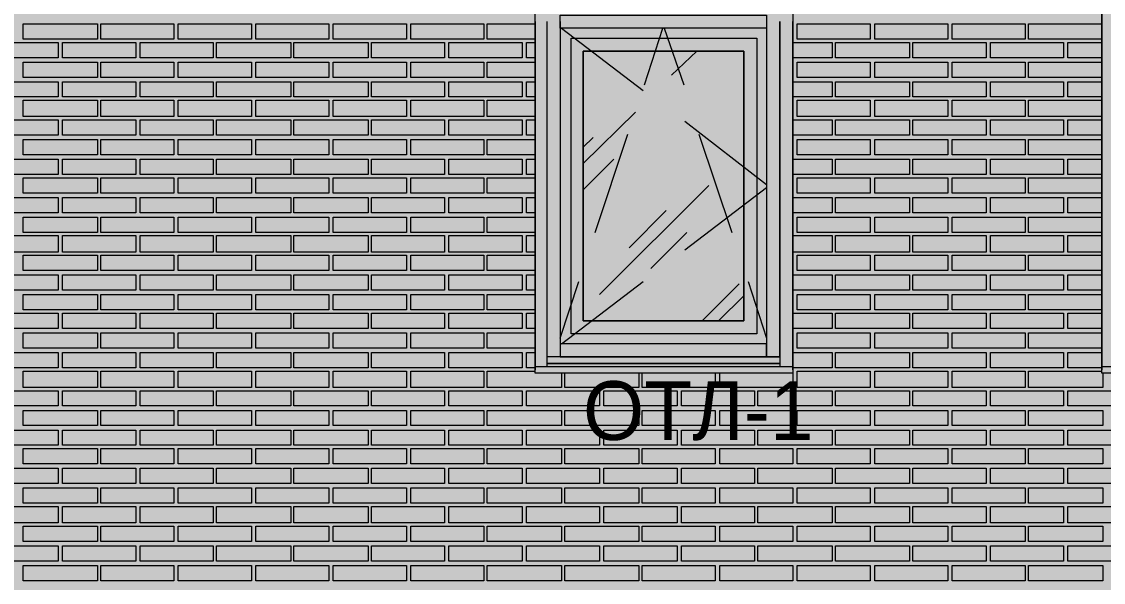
# Model space of a CAD drawing. Header units: millimetres. Extents: x -28928 to 100580, y -22867 to 36490.
# Drawn here: x -8373 to -4180, y 20267 to 22440 of the extents above; entities that cross this region are included whole.
import ezdxf

# ---------------------------------------------------------------- set-up
doc = ezdxf.new("R2010")
doc.units = ezdxf.units.MM
doc.layers.add('PDF _Геометрия', color=7, linetype='Continuous', true_color=0x8f8e8d)
doc.layers.add('PDF _Сплошная заливка', color=7, linetype='Continuous', true_color=0xffffff)
doc.layers.add('PDF _Текст', color=7, linetype='Continuous')

msp = doc.modelspace()

# ---------------------------------------------------------------- hatches: boundary and pattern name
at = {"layer": 'PDF _Сплошная заливка', "true_color": 0xdcd6cf, "transparency": 33554559}
msp.add_hatch(color=254, dxfattribs=at).paths.add_polyline_path([(-18676.6, 16343.4), (-18676.6, 19592.6), (-17276.3, 19592.6), (-17276.3, 16343.4), (19112.6, 16343.4), (19112.6, 30089.1), (-21853.9, 30089.1), (-21853.9, 16343.4), (-21375.9, 16343.4), (-21375.9, 19592.6), (-19277.4, 19592.6), (-19277.4, 16343.4)])

# ---------------------------------------------------------------- linework, layer by layer
at = {"layer": 'PDF _Геометрия', "color": 7, "lineweight": 9}
for points in [[(-6382, 22439.9), (-6382, 21166.4), (-6382, 21090.3), (-6382, 23789.5)], [(-5383.6, 23789.5), (-5383.6, 21090.3), (-5383.6, 21166.4), (-5383.6, 22439.9)], [(-4135.5, 21103), (-4135.5, 21166.4), (-4135.5, 23713.4), (-4135.5, 23789.5), (-4186.3, 23789.5), (-4186.3, 23713.4), (-4186.3, 21166.4), (-4186.3, 21090.3), (-4186.3, 23789.5), (-2388.2, 23789.5), (-2388.2, 21090.3), (-2388.2, 21166.4), (-2388.2, 23713.4), (-2388.2, 23789.5), (-2434.7, 23789.5), (-2434.7, 23713.4)], [(-6335.5, 21103), (-6335.5, 21166.4), (-6335.5, 22439.9)], [(-6284.7, 22439.9), (-6284.7, 21141), (-6335.5, 21141), (-6335.5, 22439.9)], [(-5485.1, 22439.9), (-5485.1, 21141), (-5485.1, 21191.8), (-6284.7, 21191.8), (-6284.7, 21141), (-5485.1, 21141), (-5434.3, 21141), (-5434.3, 22439.9), (-5434.3, 21166.4), (-5434.3, 21103)], [(-6280.5, 22414.5), (-5963.2, 22173.4)], [(-5958.9, 22194.5), (-5887, 22414.5)], [(-5882.8, 22414.5), (-5806.6, 22194.5)], [(-5853.2, 22232.6), (-5755.9, 22325.7)], [(-6195.9, 21889.9), (-5992.8, 22088.7)], [(-5802.4, 22054.9), (-5485.1, 21809.5)], [(-6195.9, 21953.4), (-6157.8, 21991.4)], [(-6149.3, 21623.4), (-6022.4, 22004.1)], [(-5747.4, 22004.1), (-5620.5, 21623.4)], [(-6195.9, 21788.4), (-6077.4, 21906.8)], [(-6132.4, 21382.2), (-5709.3, 21805.3)], [(-5802.4, 21555.7), (-5485.1, 21796.8)], [(-6018.2, 21564.1), (-5874.3, 21708)], [(-5933.6, 21483.7), (-5793.9, 21623.4)], [(-6284.7, 21213), (-6212.8, 21433)], [(-6280.5, 21191.8), (-5963.2, 21433)], [(-5557, 21433), (-5485.1, 21213)], [(-5734.7, 21280.7), (-5590.9, 21424.5)], [(-5671.3, 21280.7), (-5573.9, 21378)], [(-5434.3, 21141), (-6335.5, 21141)], [(-5383.6, 21107.2), (-5383.6, 21103), (-6382, 21103), (-6382, 21107.2)], [(-5383.6, 21103), (-5383.6, 21077.6), (-6382, 21077.6), (-6382, 21103)], [(-5434.3, 21115.7), (-6335.5, 21115.7), (-5434.3, 21115.7)], [(-5434.3, 21115.7), (-6335.5, 21115.7)], [(-2388.2, 21107.2), (-2388.2, 21103), (-4186.3, 21103), (-4186.3, 21107.2)], [(-2388.2, 21103), (-2388.2, 21077.6), (-4186.3, 21077.6), (-4186.3, 21103)], [(-6382, 21077.6), (-6382, 21086)], [(-5383.6, 21086), (-5383.6, 21077.6)], [(-4186.3, 21077.6), (-4186.3, 21086)]]:
    msp.add_lwpolyline(points, dxfattribs=at)
at = {"layer": 'PDF _Геометрия', "lineweight": 9}
for points in [[(-8078.6, 22431.4), (-8078.6, 22372.2), (-8366.3, 22372.2), (-8366.3, 22431.4)], [(-7782.4, 22431.4), (-7782.4, 22372.2), (-8065.9, 22372.2), (-8065.9, 22431.4)], [(-7482, 22431.4), (-7482, 22372.2), (-7765.5, 22372.2), (-7765.5, 22431.4)], [(-7181.6, 22431.4), (-7181.6, 22372.2), (-7465.1, 22372.2), (-7465.1, 22431.4)], [(-6881.3, 22431.4), (-6881.3, 22372.2), (-7164.7, 22372.2), (-7164.7, 22431.4)], [(-6580.9, 22431.4), (-6580.9, 22372.2), (-6864.3, 22372.2), (-6864.3, 22431.4)], [(-5083.2, 22431.4), (-5083.2, 22372.2), (-5366.6, 22372.2), (-5366.6, 22431.4)], [(-4782.8, 22431.4), (-4782.8, 22372.2), (-5066.3, 22372.2), (-5066.3, 22431.4)], [(-4482.4, 22431.4), (-4482.4, 22372.2), (-4765.9, 22372.2), (-4765.9, 22431.4)], [(-8230.9, 22300.3), (-8374.7, 22300.3), (-8514.3, 22300.3), (-8514.3, 22359.5), (-8374.7, 22359.5), (-8230.9, 22359.5)], [(-7930.5, 22300.3), (-8074.3, 22300.3), (-8213.9, 22300.3), (-8213.9, 22359.5), (-8074.3, 22359.5), (-7930.5, 22359.5)], [(-7630.1, 22300.3), (-7773.9, 22300.3), (-7913.6, 22300.3), (-7913.6, 22359.5), (-7773.9, 22359.5), (-7630.1, 22359.5)], [(-7329.7, 22300.3), (-7473.6, 22300.3), (-7617.4, 22300.3), (-7617.4, 22359.5), (-7473.6, 22359.5), (-7329.7, 22359.5)], [(-7029.3, 22300.3), (-7173.2, 22300.3), (-7317, 22300.3), (-7317, 22359.5), (-7173.2, 22359.5), (-7029.3, 22359.5)], [(-6733.2, 22300.3), (-6872.8, 22300.3), (-7016.6, 22300.3), (-7016.6, 22359.5), (-6872.8, 22359.5), (-6733.2, 22359.5)], [(-6432.8, 22300.3), (-6572.4, 22300.3), (-6716.3, 22300.3), (-6716.3, 22359.5), (-6572.4, 22359.5), (-6432.8, 22359.5)], [(-4930.9, 22300.3), (-5074.7, 22300.3), (-5218.6, 22300.3), (-5218.6, 22359.5), (-5074.7, 22359.5), (-4930.9, 22359.5)], [(-4634.7, 22300.3), (-4774.3, 22300.3), (-4918.2, 22300.3), (-4918.2, 22359.5), (-4774.3, 22359.5), (-4634.7, 22359.5)], [(-4334.3, 22300.3), (-4473.9, 22300.3), (-4617.8, 22300.3), (-4617.8, 22359.5), (-4473.9, 22359.5), (-4334.3, 22359.5)], [(-8078.6, 22283.4), (-8078.6, 22224.1), (-8366.3, 22224.1), (-8366.3, 22283.4)], [(-7782.4, 22283.4), (-7782.4, 22224.1), (-8065.9, 22224.1), (-8065.9, 22283.4)], [(-7482, 22283.4), (-7482, 22224.1), (-7765.5, 22224.1), (-7765.5, 22283.4)], [(-7181.6, 22283.4), (-7181.6, 22224.1), (-7465.1, 22224.1), (-7465.1, 22283.4)], [(-6881.3, 22283.4), (-6881.3, 22224.1), (-7164.7, 22224.1), (-7164.7, 22283.4)], [(-6580.9, 22283.4), (-6580.9, 22224.1), (-6864.3, 22224.1), (-6864.3, 22283.4)], [(-5083.2, 22283.4), (-5083.2, 22224.1), (-5366.6, 22224.1), (-5366.6, 22283.4)], [(-4782.8, 22283.4), (-4782.8, 22224.1), (-5066.3, 22224.1), (-5066.3, 22283.4)], [(-4482.4, 22283.4), (-4482.4, 22224.1), (-4765.9, 22224.1), (-4765.9, 22283.4)], [(-8230.9, 22148), (-8374.7, 22148), (-8514.3, 22148), (-8514.3, 22207.2), (-8374.7, 22207.2), (-8230.9, 22207.2)], [(-7930.5, 22148), (-8074.3, 22148), (-8213.9, 22148), (-8213.9, 22207.2), (-8074.3, 22207.2), (-7930.5, 22207.2)], [(-7630.1, 22148), (-7773.9, 22148), (-7913.6, 22148), (-7913.6, 22207.2), (-7773.9, 22207.2), (-7630.1, 22207.2)], [(-7329.7, 22148), (-7473.6, 22148), (-7617.4, 22148), (-7617.4, 22207.2), (-7473.6, 22207.2), (-7329.7, 22207.2)], [(-7029.3, 22148), (-7173.2, 22148), (-7317, 22148), (-7317, 22207.2), (-7173.2, 22207.2), (-7029.3, 22207.2)], [(-6733.2, 22148), (-6872.8, 22148), (-7016.6, 22148), (-7016.6, 22207.2), (-6872.8, 22207.2), (-6733.2, 22207.2)], [(-6432.8, 22148), (-6572.4, 22148), (-6716.3, 22148), (-6716.3, 22207.2), (-6572.4, 22207.2), (-6432.8, 22207.2)], [(-4930.9, 22148), (-5074.7, 22148), (-5218.6, 22148), (-5218.6, 22207.2), (-5074.7, 22207.2), (-4930.9, 22207.2)], [(-4634.7, 22148), (-4774.3, 22148), (-4918.2, 22148), (-4918.2, 22207.2), (-4774.3, 22207.2), (-4634.7, 22207.2)], [(-4334.3, 22148), (-4473.9, 22148), (-4617.8, 22148), (-4617.8, 22207.2), (-4473.9, 22207.2), (-4334.3, 22207.2)], [(-8078.6, 22135.3), (-8078.6, 22071.8), (-8366.3, 22071.8), (-8366.3, 22135.3)], [(-7782.4, 22135.3), (-7782.4, 22071.8), (-8065.9, 22071.8), (-8065.9, 22135.3)], [(-7482, 22135.3), (-7482, 22071.8), (-7765.5, 22071.8), (-7765.5, 22135.3)], [(-7181.6, 22135.3), (-7181.6, 22071.8), (-7465.1, 22071.8), (-7465.1, 22135.3)], [(-6881.3, 22135.3), (-6881.3, 22071.8), (-7164.7, 22071.8), (-7164.7, 22135.3)], [(-6580.9, 22135.3), (-6580.9, 22071.8), (-6864.3, 22071.8), (-6864.3, 22135.3)], [(-5083.2, 22135.3), (-5083.2, 22071.8), (-5366.6, 22071.8), (-5366.6, 22135.3)], [(-4782.8, 22135.3), (-4782.8, 22071.8), (-5066.3, 22071.8), (-5066.3, 22135.3)], [(-4482.4, 22135.3), (-4482.4, 22071.8), (-4765.9, 22071.8), (-4765.9, 22135.3)], [(-8230.9, 21999.9), (-8374.7, 21999.9), (-8514.3, 21999.9), (-8514.3, 22059.1), (-8374.7, 22059.1), (-8230.9, 22059.1)], [(-7930.5, 21999.9), (-8074.3, 21999.9), (-8213.9, 21999.9), (-8213.9, 22059.1), (-8074.3, 22059.1), (-7930.5, 22059.1)], [(-7630.1, 21999.9), (-7773.9, 21999.9), (-7913.6, 21999.9), (-7913.6, 22059.1), (-7773.9, 22059.1), (-7630.1, 22059.1)], [(-7329.7, 21999.9), (-7473.6, 21999.9), (-7617.4, 21999.9), (-7617.4, 22059.1), (-7473.6, 22059.1), (-7329.7, 22059.1)], [(-7029.3, 21999.9), (-7173.2, 21999.9), (-7317, 21999.9), (-7317, 22059.1), (-7173.2, 22059.1), (-7029.3, 22059.1)], [(-6733.2, 21999.9), (-6872.8, 21999.9), (-7016.6, 21999.9), (-7016.6, 22059.1), (-6872.8, 22059.1), (-6733.2, 22059.1)], [(-6432.8, 21999.9), (-6572.4, 21999.9), (-6716.3, 21999.9), (-6716.3, 22059.1), (-6572.4, 22059.1), (-6432.8, 22059.1)], [(-4930.9, 21999.9), (-5074.7, 21999.9), (-5218.6, 21999.9), (-5218.6, 22059.1), (-5074.7, 22059.1), (-4930.9, 22059.1)], [(-4634.7, 21999.9), (-4774.3, 21999.9), (-4918.2, 21999.9), (-4918.2, 22059.1), (-4774.3, 22059.1), (-4634.7, 22059.1)], [(-4334.3, 21999.9), (-4473.9, 21999.9), (-4617.8, 21999.9), (-4617.8, 22059.1), (-4473.9, 22059.1), (-4334.3, 22059.1)], [(-8078.6, 21983), (-8078.6, 21923.7), (-8366.3, 21923.7), (-8366.3, 21983)], [(-7782.4, 21983), (-7782.4, 21923.7), (-8065.9, 21923.7), (-8065.9, 21983)], [(-7482, 21983), (-7482, 21923.7), (-7765.5, 21923.7), (-7765.5, 21983)], [(-7181.6, 21983), (-7181.6, 21923.7), (-7465.1, 21923.7), (-7465.1, 21983)], [(-6881.3, 21983), (-6881.3, 21923.7), (-7164.7, 21923.7), (-7164.7, 21983)], [(-6580.9, 21983), (-6580.9, 21923.7), (-6864.3, 21923.7), (-6864.3, 21983)], [(-5083.2, 21983), (-5083.2, 21923.7), (-5366.6, 21923.7), (-5366.6, 21983)], [(-4782.8, 21983), (-4782.8, 21923.7), (-5066.3, 21923.7), (-5066.3, 21983)], [(-4482.4, 21983), (-4482.4, 21923.7), (-4765.9, 21923.7), (-4765.9, 21983)], [(-8230.9, 21847.6), (-8374.7, 21847.6), (-8514.3, 21847.6), (-8514.3, 21906.8), (-8374.7, 21906.8), (-8230.9, 21906.8)], [(-7930.5, 21847.6), (-8074.3, 21847.6), (-8213.9, 21847.6), (-8213.9, 21906.8), (-8074.3, 21906.8), (-7930.5, 21906.8)], [(-7630.1, 21847.6), (-7773.9, 21847.6), (-7913.6, 21847.6), (-7913.6, 21906.8), (-7773.9, 21906.8), (-7630.1, 21906.8)], [(-7329.7, 21847.6), (-7473.6, 21847.6), (-7617.4, 21847.6), (-7617.4, 21906.8), (-7473.6, 21906.8), (-7329.7, 21906.8)], [(-7029.3, 21847.6), (-7173.2, 21847.6), (-7317, 21847.6), (-7317, 21906.8), (-7173.2, 21906.8), (-7029.3, 21906.8)], [(-6733.2, 21847.6), (-6872.8, 21847.6), (-7016.6, 21847.6), (-7016.6, 21906.8), (-6872.8, 21906.8), (-6733.2, 21906.8)], [(-6432.8, 21847.6), (-6572.4, 21847.6), (-6716.3, 21847.6), (-6716.3, 21906.8), (-6572.4, 21906.8), (-6432.8, 21906.8)], [(-4930.9, 21847.6), (-5074.7, 21847.6), (-5218.6, 21847.6), (-5218.6, 21906.8), (-5074.7, 21906.8), (-4930.9, 21906.8)], [(-4634.7, 21847.6), (-4774.3, 21847.6), (-4918.2, 21847.6), (-4918.2, 21906.8), (-4774.3, 21906.8), (-4634.7, 21906.8)], [(-4334.3, 21847.6), (-4473.9, 21847.6), (-4617.8, 21847.6), (-4617.8, 21906.8), (-4473.9, 21906.8), (-4334.3, 21906.8)], [(-8078.6, 21834.9), (-8078.6, 21775.7), (-8366.3, 21775.7), (-8366.3, 21834.9)], [(-7782.4, 21834.9), (-7782.4, 21775.7), (-8065.9, 21775.7), (-8065.9, 21834.9)], [(-7482, 21834.9), (-7482, 21775.7), (-7765.5, 21775.7), (-7765.5, 21834.9)], [(-7181.6, 21834.9), (-7181.6, 21775.7), (-7465.1, 21775.7), (-7465.1, 21834.9)], [(-6881.3, 21834.9), (-6881.3, 21775.7), (-7164.7, 21775.7), (-7164.7, 21834.9)], [(-6580.9, 21834.9), (-6580.9, 21775.7), (-6864.3, 21775.7), (-6864.3, 21834.9)], [(-5083.2, 21834.9), (-5083.2, 21775.7), (-5366.6, 21775.7), (-5366.6, 21834.9)], [(-4782.8, 21834.9), (-4782.8, 21775.7), (-5066.3, 21775.7), (-5066.3, 21834.9)], [(-4482.4, 21834.9), (-4482.4, 21775.7), (-4765.9, 21775.7), (-4765.9, 21834.9)], [(-8230.9, 21699.5), (-8374.7, 21699.5), (-8514.3, 21699.5), (-8514.3, 21758.7), (-8374.7, 21758.7), (-8230.9, 21758.7)], [(-7930.5, 21699.5), (-8074.3, 21699.5), (-8213.9, 21699.5), (-8213.9, 21758.7), (-8074.3, 21758.7), (-7930.5, 21758.7)], [(-7630.1, 21699.5), (-7773.9, 21699.5), (-7913.6, 21699.5), (-7913.6, 21758.7), (-7773.9, 21758.7), (-7630.1, 21758.7)], [(-7329.7, 21699.5), (-7473.6, 21699.5), (-7617.4, 21699.5), (-7617.4, 21758.7), (-7473.6, 21758.7), (-7329.7, 21758.7)], [(-7029.3, 21699.5), (-7173.2, 21699.5), (-7317, 21699.5), (-7317, 21758.7), (-7173.2, 21758.7), (-7029.3, 21758.7)], [(-6733.2, 21699.5), (-6872.8, 21699.5), (-7016.6, 21699.5), (-7016.6, 21758.7), (-6872.8, 21758.7), (-6733.2, 21758.7)], [(-6432.8, 21699.5), (-6572.4, 21699.5), (-6716.3, 21699.5), (-6716.3, 21758.7), (-6572.4, 21758.7), (-6432.8, 21758.7)], [(-4930.9, 21699.5), (-5074.7, 21699.5), (-5218.6, 21699.5), (-5218.6, 21758.7), (-5074.7, 21758.7), (-4930.9, 21758.7)], [(-4634.7, 21699.5), (-4774.3, 21699.5), (-4918.2, 21699.5), (-4918.2, 21758.7), (-4774.3, 21758.7), (-4634.7, 21758.7)], [(-4334.3, 21699.5), (-4473.9, 21699.5), (-4617.8, 21699.5), (-4617.8, 21758.7), (-4473.9, 21758.7), (-4334.3, 21758.7)], [(-8078.6, 21682.6), (-8078.6, 21623.4), (-8366.3, 21623.4), (-8366.3, 21682.6)], [(-7782.4, 21682.6), (-7782.4, 21623.4), (-8065.9, 21623.4), (-8065.9, 21682.6)], [(-7482, 21682.6), (-7482, 21623.4), (-7765.5, 21623.4), (-7765.5, 21682.6)], [(-7181.6, 21682.6), (-7181.6, 21623.4), (-7465.1, 21623.4), (-7465.1, 21682.6)], [(-6881.3, 21682.6), (-6881.3, 21623.4), (-7164.7, 21623.4), (-7164.7, 21682.6)], [(-6580.9, 21682.6), (-6580.9, 21623.4), (-6864.3, 21623.4), (-6864.3, 21682.6)], [(-5083.2, 21682.6), (-5083.2, 21623.4), (-5366.6, 21623.4), (-5366.6, 21682.6)], [(-4782.8, 21682.6), (-4782.8, 21623.4), (-5066.3, 21623.4), (-5066.3, 21682.6)], [(-4482.4, 21682.6), (-4482.4, 21623.4), (-4765.9, 21623.4), (-4765.9, 21682.6)], [(-8230.9, 21547.2), (-8374.7, 21547.2), (-8514.3, 21547.2), (-8514.3, 21610.7), (-8374.7, 21610.7), (-8230.9, 21610.7)], [(-7930.5, 21547.2), (-8074.3, 21547.2), (-8213.9, 21547.2), (-8213.9, 21610.7), (-8074.3, 21610.7), (-7930.5, 21610.7)], [(-7630.1, 21547.2), (-7773.9, 21547.2), (-7913.6, 21547.2), (-7913.6, 21610.7), (-7773.9, 21610.7), (-7630.1, 21610.7)], [(-7329.7, 21547.2), (-7473.6, 21547.2), (-7617.4, 21547.2), (-7617.4, 21610.7), (-7473.6, 21610.7), (-7329.7, 21610.7)], [(-7029.3, 21547.2), (-7173.2, 21547.2), (-7317, 21547.2), (-7317, 21610.7), (-7173.2, 21610.7), (-7029.3, 21610.7)], [(-6733.2, 21547.2), (-6872.8, 21547.2), (-7016.6, 21547.2), (-7016.6, 21610.7), (-6872.8, 21610.7), (-6733.2, 21610.7)], [(-6432.8, 21547.2), (-6572.4, 21547.2), (-6716.3, 21547.2), (-6716.3, 21610.7), (-6572.4, 21610.7), (-6432.8, 21610.7)], [(-4930.9, 21547.2), (-5074.7, 21547.2), (-5218.6, 21547.2), (-5218.6, 21610.7), (-5074.7, 21610.7), (-4930.9, 21610.7)], [(-4634.7, 21547.2), (-4774.3, 21547.2), (-4918.2, 21547.2), (-4918.2, 21610.7), (-4774.3, 21610.7), (-4634.7, 21610.7)], [(-4334.3, 21547.2), (-4473.9, 21547.2), (-4617.8, 21547.2), (-4617.8, 21610.7), (-4473.9, 21610.7), (-4334.3, 21610.7)], [(-8078.6, 21534.5), (-8078.6, 21475.3), (-8366.3, 21475.3), (-8366.3, 21534.5)], [(-7782.4, 21534.5), (-7782.4, 21475.3), (-8065.9, 21475.3), (-8065.9, 21534.5)], [(-7482, 21534.5), (-7482, 21475.3), (-7765.5, 21475.3), (-7765.5, 21534.5)], [(-7181.6, 21534.5), (-7181.6, 21475.3), (-7465.1, 21475.3), (-7465.1, 21534.5)], [(-6881.3, 21534.5), (-6881.3, 21475.3), (-7164.7, 21475.3), (-7164.7, 21534.5)], [(-6580.9, 21534.5), (-6580.9, 21475.3), (-6864.3, 21475.3), (-6864.3, 21534.5)], [(-5083.2, 21534.5), (-5083.2, 21475.3), (-5366.6, 21475.3), (-5366.6, 21534.5)], [(-4782.8, 21534.5), (-4782.8, 21475.3), (-5066.3, 21475.3), (-5066.3, 21534.5)], [(-4482.4, 21534.5), (-4482.4, 21475.3), (-4765.9, 21475.3), (-4765.9, 21534.5)], [(-8230.9, 21399.1), (-8374.7, 21399.1), (-8514.3, 21399.1), (-8514.3, 21458.4), (-8374.7, 21458.4), (-8230.9, 21458.4)], [(-7930.5, 21399.1), (-8074.3, 21399.1), (-8213.9, 21399.1), (-8213.9, 21458.4), (-8074.3, 21458.4), (-7930.5, 21458.4)], [(-7630.1, 21399.1), (-7773.9, 21399.1), (-7913.6, 21399.1), (-7913.6, 21458.4), (-7773.9, 21458.4), (-7630.1, 21458.4)], [(-7329.7, 21399.1), (-7473.6, 21399.1), (-7617.4, 21399.1), (-7617.4, 21458.4), (-7473.6, 21458.4), (-7329.7, 21458.4)], [(-7029.3, 21399.1), (-7173.2, 21399.1), (-7317, 21399.1), (-7317, 21458.4), (-7173.2, 21458.4), (-7029.3, 21458.4)], [(-6733.2, 21399.1), (-6872.8, 21399.1), (-7016.6, 21399.1), (-7016.6, 21458.4), (-6872.8, 21458.4), (-6733.2, 21458.4)], [(-6432.8, 21399.1), (-6572.4, 21399.1), (-6716.3, 21399.1), (-6716.3, 21458.4), (-6572.4, 21458.4), (-6432.8, 21458.4)], [(-4930.9, 21399.1), (-5074.7, 21399.1), (-5218.6, 21399.1), (-5218.6, 21458.4), (-5074.7, 21458.4), (-4930.9, 21458.4)], [(-4634.7, 21399.1), (-4774.3, 21399.1), (-4918.2, 21399.1), (-4918.2, 21458.4), (-4774.3, 21458.4), (-4634.7, 21458.4)], [(-4334.3, 21399.1), (-4473.9, 21399.1), (-4617.8, 21399.1), (-4617.8, 21458.4), (-4473.9, 21458.4), (-4334.3, 21458.4)], [(-8078.6, 21382.2), (-8078.6, 21323), (-8366.3, 21323), (-8366.3, 21382.2)], [(-7782.4, 21382.2), (-7782.4, 21323), (-8065.9, 21323), (-8065.9, 21382.2)], [(-7482, 21382.2), (-7482, 21323), (-7765.5, 21323), (-7765.5, 21382.2)], [(-7181.6, 21382.2), (-7181.6, 21323), (-7465.1, 21323), (-7465.1, 21382.2)], [(-6881.3, 21382.2), (-6881.3, 21323), (-7164.7, 21323), (-7164.7, 21382.2)], [(-6580.9, 21382.2), (-6580.9, 21323), (-6864.3, 21323), (-6864.3, 21382.2)], [(-5083.2, 21382.2), (-5083.2, 21323), (-5366.6, 21323), (-5366.6, 21382.2)], [(-4782.8, 21382.2), (-4782.8, 21323), (-5066.3, 21323), (-5066.3, 21382.2)], [(-4482.4, 21382.2), (-4482.4, 21323), (-4765.9, 21323), (-4765.9, 21382.2)], [(-8230.9, 21251), (-8374.7, 21251), (-8514.3, 21251), (-8514.3, 21310.3), (-8374.7, 21310.3), (-8230.9, 21310.3)], [(-7930.5, 21251), (-8074.3, 21251), (-8213.9, 21251), (-8213.9, 21310.3), (-8074.3, 21310.3), (-7930.5, 21310.3)], [(-7630.1, 21251), (-7773.9, 21251), (-7913.6, 21251), (-7913.6, 21310.3), (-7773.9, 21310.3), (-7630.1, 21310.3)], [(-7329.7, 21251), (-7473.6, 21251), (-7617.4, 21251), (-7617.4, 21310.3), (-7473.6, 21310.3), (-7329.7, 21310.3)], [(-7029.3, 21251), (-7173.2, 21251), (-7317, 21251), (-7317, 21310.3), (-7173.2, 21310.3), (-7029.3, 21310.3)], [(-6733.2, 21251), (-6872.8, 21251), (-7016.6, 21251), (-7016.6, 21310.3), (-6872.8, 21310.3), (-6733.2, 21310.3)], [(-6432.8, 21251), (-6572.4, 21251), (-6716.3, 21251), (-6716.3, 21310.3), (-6572.4, 21310.3), (-6432.8, 21310.3)], [(-4930.9, 21251), (-5074.7, 21251), (-5218.6, 21251), (-5218.6, 21310.3), (-5074.7, 21310.3), (-4930.9, 21310.3)], [(-4634.7, 21251), (-4774.3, 21251), (-4918.2, 21251), (-4918.2, 21310.3), (-4774.3, 21310.3), (-4634.7, 21310.3)], [(-4334.3, 21251), (-4473.9, 21251), (-4617.8, 21251), (-4617.8, 21310.3), (-4473.9, 21310.3), (-4334.3, 21310.3)], [(-8078.6, 21234.1), (-8078.6, 21174.9), (-8366.3, 21174.9), (-8366.3, 21234.1)], [(-7782.4, 21234.1), (-7782.4, 21174.9), (-8065.9, 21174.9), (-8065.9, 21234.1)], [(-7482, 21234.1), (-7482, 21174.9), (-7765.5, 21174.9), (-7765.5, 21234.1)], [(-7181.6, 21234.1), (-7181.6, 21174.9), (-7465.1, 21174.9), (-7465.1, 21234.1)], [(-6881.3, 21234.1), (-6881.3, 21174.9), (-7164.7, 21174.9), (-7164.7, 21234.1)], [(-6580.9, 21234.1), (-6580.9, 21174.9), (-6864.3, 21174.9), (-6864.3, 21234.1)], [(-5083.2, 21234.1), (-5083.2, 21174.9), (-5366.6, 21174.9), (-5366.6, 21234.1)], [(-4782.8, 21234.1), (-4782.8, 21174.9), (-5066.3, 21174.9), (-5066.3, 21234.1)], [(-4482.4, 21234.1), (-4482.4, 21174.9), (-4765.9, 21174.9), (-4765.9, 21234.1)], [(-8230.9, 21098.7), (-8374.7, 21098.7), (-8514.3, 21098.7), (-8514.3, 21158), (-8374.7, 21158), (-8230.9, 21158)], [(-7930.5, 21098.7), (-8074.3, 21098.7), (-8213.9, 21098.7), (-8213.9, 21158), (-8074.3, 21158), (-7930.5, 21158)], [(-7630.1, 21098.7), (-7773.9, 21098.7), (-7913.6, 21098.7), (-7913.6, 21158), (-7773.9, 21158), (-7630.1, 21158)], [(-7329.7, 21098.7), (-7473.6, 21098.7), (-7617.4, 21098.7), (-7617.4, 21158), (-7473.6, 21158), (-7329.7, 21158)], [(-7029.3, 21098.7), (-7173.2, 21098.7), (-7317, 21098.7), (-7317, 21158), (-7173.2, 21158), (-7029.3, 21158)], [(-6733.2, 21098.7), (-6872.8, 21098.7), (-7016.6, 21098.7), (-7016.6, 21158), (-6872.8, 21158), (-6733.2, 21158)], [(-6432.8, 21098.7), (-6572.4, 21098.7), (-6716.3, 21098.7), (-6716.3, 21158), (-6572.4, 21158), (-6432.8, 21158)], [(-4930.9, 21098.7), (-5074.7, 21098.7), (-5218.6, 21098.7), (-5218.6, 21158), (-5074.7, 21158), (-4930.9, 21158)], [(-4634.7, 21098.7), (-4774.3, 21098.7), (-4918.2, 21098.7), (-4918.2, 21158), (-4774.3, 21158), (-4634.7, 21158)], [(-4334.3, 21098.7), (-4473.9, 21098.7), (-4617.8, 21098.7), (-4617.8, 21158), (-4473.9, 21158), (-4334.3, 21158)], [(-8078.6, 21086), (-8078.6, 21022.6), (-8366.3, 21022.6), (-8366.3, 21086)], [(-7782.4, 21086), (-7782.4, 21022.6), (-8065.9, 21022.6), (-8065.9, 21086)], [(-7482, 21086), (-7482, 21022.6), (-7765.5, 21022.6), (-7765.5, 21086)], [(-7181.6, 21086), (-7181.6, 21022.6), (-7465.1, 21022.6), (-7465.1, 21086)], [(-6881.3, 21086), (-6881.3, 21022.6), (-7164.7, 21022.6), (-7164.7, 21086)], [(-6580.9, 21086), (-6580.9, 21022.6), (-6864.3, 21022.6), (-6864.3, 21086)], [(-5083.2, 21086), (-5083.2, 21022.6), (-5366.6, 21022.6), (-5366.6, 21086)], [(-4782.8, 21086), (-4782.8, 21022.6), (-5066.3, 21022.6), (-5066.3, 21086)], [(-4482.4, 21086), (-4482.4, 21022.6), (-4765.9, 21022.6), (-4765.9, 21086)], [(-8230.9, 20950.7), (-8374.7, 20950.7), (-8514.3, 20950.7), (-8514.3, 21009.9), (-8374.7, 21009.9), (-8230.9, 21009.9)], [(-7930.5, 20950.7), (-8074.3, 20950.7), (-8213.9, 20950.7), (-8213.9, 21009.9), (-8074.3, 21009.9), (-7930.5, 21009.9)], [(-7630.1, 20950.7), (-7773.9, 20950.7), (-7913.6, 20950.7), (-7913.6, 21009.9), (-7773.9, 21009.9), (-7630.1, 21009.9)], [(-7329.7, 20950.7), (-7473.6, 20950.7), (-7617.4, 20950.7), (-7617.4, 21009.9), (-7473.6, 21009.9), (-7329.7, 21009.9)], [(-7029.3, 20950.7), (-7173.2, 20950.7), (-7317, 20950.7), (-7317, 21009.9), (-7173.2, 21009.9), (-7029.3, 21009.9)], [(-6733.2, 20950.7), (-6872.8, 20950.7), (-7016.6, 20950.7), (-7016.6, 21009.9), (-6872.8, 21009.9), (-6733.2, 21009.9)], [(-6432.8, 20950.7), (-6572.4, 20950.7), (-6716.3, 20950.7), (-6716.3, 21009.9), (-6572.4, 21009.9), (-6432.8, 21009.9)], [(-6132.4, 20950.7), (-6272, 20950.7), (-6415.9, 20950.7), (-6415.9, 21009.9), (-6272, 21009.9), (-6132.4, 21009.9)], [(-5832, 20950.7), (-5975.9, 20950.7), (-6115.5, 20950.7), (-6115.5, 21009.9), (-5975.9, 21009.9), (-5832, 21009.9)], [(-5531.6, 20950.7), (-5675.5, 20950.7), (-5815.1, 20950.7), (-5815.1, 21009.9), (-5675.5, 21009.9), (-5531.6, 21009.9)], [(-5231.3, 20950.7), (-5375.1, 20950.7), (-5518.9, 20950.7), (-5518.9, 21009.9), (-5375.1, 21009.9), (-5231.3, 21009.9)], [(-4930.9, 20950.7), (-5074.7, 20950.7), (-5218.6, 20950.7), (-5218.6, 21009.9), (-5074.7, 21009.9), (-4930.9, 21009.9)], [(-4634.7, 20950.7), (-4774.3, 20950.7), (-4918.2, 20950.7), (-4918.2, 21009.9), (-4774.3, 21009.9), (-4634.7, 21009.9)], [(-4334.3, 20950.7), (-4473.9, 20950.7), (-4617.8, 20950.7), (-4617.8, 21009.9), (-4473.9, 21009.9), (-4334.3, 21009.9)], [(-4033.9, 20950.7), (-4173.6, 20950.7), (-4317.4, 20950.7), (-4317.4, 21009.9), (-4173.6, 21009.9), (-4033.9, 21009.9)], [(-8078.6, 20933.7), (-8078.6, 20874.5), (-8366.3, 20874.5), (-8366.3, 20933.7)], [(-7782.4, 20933.7), (-7782.4, 20874.5), (-8065.9, 20874.5), (-8065.9, 20933.7)], [(-7482, 20933.7), (-7482, 20874.5), (-7765.5, 20874.5), (-7765.5, 20933.7)], [(-7181.6, 20933.7), (-7181.6, 20874.5), (-7465.1, 20874.5), (-7465.1, 20933.7)], [(-6881.3, 20933.7), (-6881.3, 20874.5), (-7164.7, 20874.5), (-7164.7, 20933.7)], [(-6580.9, 20933.7), (-6580.9, 20874.5), (-6864.3, 20874.5), (-6864.3, 20933.7)], [(-6280.5, 20933.7), (-6280.5, 20874.5), (-6568.2, 20874.5), (-6568.2, 20933.7)], [(-5980.1, 20933.7), (-5980.1, 20874.5), (-6267.8, 20874.5), (-6267.8, 20933.7)], [(-5683.9, 20933.7), (-5683.9, 20874.5), (-5967.4, 20874.5), (-5967.4, 20933.7)], [(-5383.6, 20933.7), (-5383.6, 20874.5), (-5667, 20874.5), (-5667, 20933.7)], [(-5083.2, 20933.7), (-5083.2, 20874.5), (-5366.6, 20874.5), (-5366.6, 20933.7)], [(-4782.8, 20933.7), (-4782.8, 20874.5), (-5066.3, 20874.5), (-5066.3, 20933.7)], [(-4482.4, 20933.7), (-4482.4, 20874.5), (-4765.9, 20874.5), (-4765.9, 20933.7)], [(-4182, 20933.7), (-4182, 20874.5), (-4469.7, 20874.5), (-4469.7, 20933.7)], [(-8230.9, 20798.4), (-8374.7, 20798.4), (-8514.3, 20798.4), (-8514.3, 20857.6), (-8374.7, 20857.6), (-8230.9, 20857.6)], [(-7930.5, 20798.4), (-8074.3, 20798.4), (-8213.9, 20798.4), (-8213.9, 20857.6), (-8074.3, 20857.6), (-7930.5, 20857.6)], [(-7630.1, 20798.4), (-7773.9, 20798.4), (-7913.6, 20798.4), (-7913.6, 20857.6), (-7773.9, 20857.6), (-7630.1, 20857.6)], [(-7329.7, 20798.4), (-7473.6, 20798.4), (-7617.4, 20798.4), (-7617.4, 20857.6), (-7473.6, 20857.6), (-7329.7, 20857.6)], [(-7029.3, 20798.4), (-7173.2, 20798.4), (-7317, 20798.4), (-7317, 20857.6), (-7173.2, 20857.6), (-7029.3, 20857.6)], [(-6733.2, 20798.4), (-6872.8, 20798.4), (-7016.6, 20798.4), (-7016.6, 20857.6), (-6872.8, 20857.6), (-6733.2, 20857.6)], [(-6432.8, 20798.4), (-6572.4, 20798.4), (-6716.3, 20798.4), (-6716.3, 20857.6), (-6572.4, 20857.6), (-6432.8, 20857.6)], [(-6132.4, 20798.4), (-6272, 20798.4), (-6415.9, 20798.4), (-6415.9, 20857.6), (-6272, 20857.6), (-6132.4, 20857.6)], [(-5832, 20798.4), (-5975.9, 20798.4), (-6115.5, 20798.4), (-6115.5, 20857.6), (-5975.9, 20857.6), (-5832, 20857.6)], [(-5531.6, 20798.4), (-5675.5, 20798.4), (-5815.1, 20798.4), (-5815.1, 20857.6), (-5675.5, 20857.6), (-5531.6, 20857.6)], [(-5231.3, 20798.4), (-5375.1, 20798.4), (-5518.9, 20798.4), (-5518.9, 20857.6), (-5375.1, 20857.6), (-5231.3, 20857.6)], [(-4930.9, 20798.4), (-5074.7, 20798.4), (-5218.6, 20798.4), (-5218.6, 20857.6), (-5074.7, 20857.6), (-4930.9, 20857.6)], [(-4634.7, 20798.4), (-4774.3, 20798.4), (-4918.2, 20798.4), (-4918.2, 20857.6), (-4774.3, 20857.6), (-4634.7, 20857.6)], [(-4334.3, 20798.4), (-4473.9, 20798.4), (-4617.8, 20798.4), (-4617.8, 20857.6), (-4473.9, 20857.6), (-4334.3, 20857.6)], [(-4033.9, 20798.4), (-4173.6, 20798.4), (-4317.4, 20798.4), (-4317.4, 20857.6), (-4173.6, 20857.6), (-4033.9, 20857.6)], [(-8078.6, 20785.7), (-8078.6, 20726.4), (-8366.3, 20726.4), (-8366.3, 20785.7)], [(-7782.4, 20785.7), (-7782.4, 20726.4), (-8065.9, 20726.4), (-8065.9, 20785.7)], [(-7482, 20785.7), (-7482, 20726.4), (-7765.5, 20726.4), (-7765.5, 20785.7)], [(-7181.6, 20785.7), (-7181.6, 20726.4), (-7465.1, 20726.4), (-7465.1, 20785.7)], [(-6881.3, 20785.7), (-6881.3, 20726.4), (-7164.7, 20726.4), (-7164.7, 20785.7)], [(-6580.9, 20785.7), (-6580.9, 20726.4), (-6864.3, 20726.4), (-6864.3, 20785.7)], [(-6280.5, 20785.7), (-6280.5, 20726.4), (-6568.2, 20726.4), (-6568.2, 20785.7)], [(-5980.1, 20785.7), (-5980.1, 20726.4), (-6267.8, 20726.4), (-6267.8, 20785.7)], [(-5683.9, 20785.7), (-5683.9, 20726.4), (-5967.4, 20726.4), (-5967.4, 20785.7)], [(-5383.6, 20785.7), (-5383.6, 20726.4), (-5667, 20726.4), (-5667, 20785.7)], [(-5083.2, 20785.7), (-5083.2, 20726.4), (-5366.6, 20726.4), (-5366.6, 20785.7)], [(-4782.8, 20785.7), (-4782.8, 20726.4), (-5066.3, 20726.4), (-5066.3, 20785.7)], [(-4482.4, 20785.7), (-4482.4, 20726.4), (-4765.9, 20726.4), (-4765.9, 20785.7)], [(-4182, 20785.7), (-4182, 20726.4), (-4469.7, 20726.4), (-4469.7, 20785.7)], [(-8230.9, 20650.3), (-8374.7, 20650.3), (-8514.3, 20650.3), (-8514.3, 20709.5), (-8374.7, 20709.5), (-8230.9, 20709.5)], [(-7930.5, 20650.3), (-8074.3, 20650.3), (-8213.9, 20650.3), (-8213.9, 20709.5), (-8074.3, 20709.5), (-7930.5, 20709.5)], [(-7630.1, 20650.3), (-7773.9, 20650.3), (-7913.6, 20650.3), (-7913.6, 20709.5), (-7773.9, 20709.5), (-7630.1, 20709.5)], [(-7329.7, 20650.3), (-7473.6, 20650.3), (-7617.4, 20650.3), (-7617.4, 20709.5), (-7473.6, 20709.5), (-7329.7, 20709.5)], [(-7029.3, 20650.3), (-7173.2, 20650.3), (-7317, 20650.3), (-7317, 20709.5), (-7173.2, 20709.5), (-7029.3, 20709.5)], [(-6733.2, 20650.3), (-6872.8, 20650.3), (-7016.6, 20650.3), (-7016.6, 20709.5), (-6872.8, 20709.5), (-6733.2, 20709.5)], [(-6432.8, 20650.3), (-6572.4, 20650.3), (-6716.3, 20650.3), (-6716.3, 20709.5), (-6572.4, 20709.5), (-6432.8, 20709.5)], [(-6132.4, 20650.3), (-6272, 20650.3), (-6415.9, 20650.3), (-6415.9, 20709.5), (-6272, 20709.5), (-6132.4, 20709.5)], [(-5832, 20650.3), (-5975.9, 20650.3), (-6115.5, 20650.3), (-6115.5, 20709.5), (-5975.9, 20709.5), (-5832, 20709.5)], [(-5531.6, 20650.3), (-5675.5, 20650.3), (-5815.1, 20650.3), (-5815.1, 20709.5), (-5675.5, 20709.5), (-5531.6, 20709.5)], [(-5231.3, 20650.3), (-5375.1, 20650.3), (-5518.9, 20650.3), (-5518.9, 20709.5), (-5375.1, 20709.5), (-5231.3, 20709.5)], [(-4930.9, 20650.3), (-5074.7, 20650.3), (-5218.6, 20650.3), (-5218.6, 20709.5), (-5074.7, 20709.5), (-4930.9, 20709.5)], [(-4634.7, 20650.3), (-4774.3, 20650.3), (-4918.2, 20650.3), (-4918.2, 20709.5), (-4774.3, 20709.5), (-4634.7, 20709.5)], [(-4334.3, 20650.3), (-4473.9, 20650.3), (-4617.8, 20650.3), (-4617.8, 20709.5), (-4473.9, 20709.5), (-4334.3, 20709.5)], [(-4033.9, 20650.3), (-4173.6, 20650.3), (-4317.4, 20650.3), (-4317.4, 20709.5), (-4173.6, 20709.5), (-4033.9, 20709.5)], [(-8078.6, 20633.4), (-8078.6, 20574.1), (-8366.3, 20574.1), (-8366.3, 20633.4)], [(-7782.4, 20633.4), (-7782.4, 20574.1), (-8065.9, 20574.1), (-8065.9, 20633.4)], [(-7482, 20633.4), (-7482, 20574.1), (-7765.5, 20574.1), (-7765.5, 20633.4)], [(-7181.6, 20633.4), (-7181.6, 20574.1), (-7465.1, 20574.1), (-7465.1, 20633.4)], [(-6881.3, 20633.4), (-6881.3, 20574.1), (-7164.7, 20574.1), (-7164.7, 20633.4)], [(-6580.9, 20633.4), (-6580.9, 20574.1), (-6864.3, 20574.1), (-6864.3, 20633.4)], [(-6280.5, 20633.4), (-6280.5, 20574.1), (-6568.2, 20574.1), (-6568.2, 20633.4)], [(-5980.1, 20633.4), (-5980.1, 20574.1), (-6267.8, 20574.1), (-6267.8, 20633.4)], [(-5683.9, 20633.4), (-5683.9, 20574.1), (-5967.4, 20574.1), (-5967.4, 20633.4)], [(-5383.6, 20633.4), (-5383.6, 20574.1), (-5667, 20574.1), (-5667, 20633.4)], [(-5083.2, 20633.4), (-5083.2, 20574.1), (-5366.6, 20574.1), (-5366.6, 20633.4)], [(-4782.8, 20633.4), (-4782.8, 20574.1), (-5066.3, 20574.1), (-5066.3, 20633.4)], [(-4482.4, 20633.4), (-4482.4, 20574.1), (-4765.9, 20574.1), (-4765.9, 20633.4)], [(-4182, 20633.4), (-4182, 20574.1), (-4469.7, 20574.1), (-4469.7, 20633.4)], [(-8230.9, 20498), (-8374.7, 20498), (-8514.3, 20498), (-8514.3, 20561.4), (-8374.7, 20561.4), (-8230.9, 20561.4)], [(-7930.5, 20498), (-8074.3, 20498), (-8213.9, 20498), (-8213.9, 20561.4), (-8074.3, 20561.4), (-7930.5, 20561.4)], [(-7630.1, 20498), (-7773.9, 20498), (-7913.6, 20498), (-7913.6, 20561.4), (-7773.9, 20561.4), (-7630.1, 20561.4)], [(-7329.7, 20498), (-7473.6, 20498), (-7617.4, 20498), (-7617.4, 20561.4), (-7473.6, 20561.4), (-7329.7, 20561.4)], [(-7029.3, 20498), (-7173.2, 20498), (-7317, 20498), (-7317, 20561.4), (-7173.2, 20561.4), (-7029.3, 20561.4)], [(-6733.2, 20498), (-6872.8, 20498), (-7016.6, 20498), (-7016.6, 20561.4), (-6872.8, 20561.4), (-6733.2, 20561.4)], [(-6432.8, 20498), (-6572.4, 20498), (-6716.3, 20498), (-6716.3, 20561.4), (-6572.4, 20561.4), (-6432.8, 20561.4)], [(-6132.4, 20498), (-6272, 20498), (-6415.9, 20498), (-6415.9, 20561.4), (-6272, 20561.4), (-6132.4, 20561.4)], [(-5832, 20498), (-5975.9, 20498), (-6115.5, 20498), (-6115.5, 20561.4), (-5975.9, 20561.4), (-5832, 20561.4)], [(-5531.6, 20498), (-5675.5, 20498), (-5815.1, 20498), (-5815.1, 20561.4), (-5675.5, 20561.4), (-5531.6, 20561.4)], [(-5231.3, 20498), (-5375.1, 20498), (-5518.9, 20498), (-5518.9, 20561.4), (-5375.1, 20561.4), (-5231.3, 20561.4)], [(-4930.9, 20498), (-5074.7, 20498), (-5218.6, 20498), (-5218.6, 20561.4), (-5074.7, 20561.4), (-4930.9, 20561.4)], [(-4634.7, 20498), (-4774.3, 20498), (-4918.2, 20498), (-4918.2, 20561.4), (-4774.3, 20561.4), (-4634.7, 20561.4)], [(-4334.3, 20498), (-4473.9, 20498), (-4617.8, 20498), (-4617.8, 20561.4), (-4473.9, 20561.4), (-4334.3, 20561.4)], [(-4033.9, 20498), (-4173.6, 20498), (-4317.4, 20498), (-4317.4, 20561.4), (-4173.6, 20561.4), (-4033.9, 20561.4)], [(-8078.6, 20485.3), (-8078.6, 20426), (-8366.3, 20426), (-8366.3, 20485.3)], [(-7782.4, 20485.3), (-7782.4, 20426), (-8065.9, 20426), (-8065.9, 20485.3)], [(-7482, 20485.3), (-7482, 20426), (-7765.5, 20426), (-7765.5, 20485.3)], [(-7181.6, 20485.3), (-7181.6, 20426), (-7465.1, 20426), (-7465.1, 20485.3)], [(-6881.3, 20485.3), (-6881.3, 20426), (-7164.7, 20426), (-7164.7, 20485.3)], [(-6580.9, 20485.3), (-6580.9, 20426), (-6864.3, 20426), (-6864.3, 20485.3)], [(-6280.5, 20485.3), (-6280.5, 20426), (-6568.2, 20426), (-6568.2, 20485.3)], [(-5980.1, 20485.3), (-5980.1, 20426), (-6267.8, 20426), (-6267.8, 20485.3)], [(-5683.9, 20485.3), (-5683.9, 20426), (-5967.4, 20426), (-5967.4, 20485.3)], [(-5383.6, 20485.3), (-5383.6, 20426), (-5667, 20426), (-5667, 20485.3)], [(-5083.2, 20485.3), (-5083.2, 20426), (-5366.6, 20426), (-5366.6, 20485.3)], [(-4782.8, 20485.3), (-4782.8, 20426), (-5066.3, 20426), (-5066.3, 20485.3)], [(-4482.4, 20485.3), (-4482.4, 20426), (-4765.9, 20426), (-4765.9, 20485.3)], [(-4182, 20485.3), (-4182, 20426), (-4469.7, 20426), (-4469.7, 20485.3)], [(-8230.9, 20349.9), (-8374.7, 20349.9), (-8514.3, 20349.9), (-8514.3, 20409.1), (-8374.7, 20409.1), (-8230.9, 20409.1)], [(-7930.5, 20349.9), (-8074.3, 20349.9), (-8213.9, 20349.9), (-8213.9, 20409.1), (-8074.3, 20409.1), (-7930.5, 20409.1)], [(-7630.1, 20349.9), (-7773.9, 20349.9), (-7913.6, 20349.9), (-7913.6, 20409.1), (-7773.9, 20409.1), (-7630.1, 20409.1)], [(-7329.7, 20349.9), (-7473.6, 20349.9), (-7617.4, 20349.9), (-7617.4, 20409.1), (-7473.6, 20409.1), (-7329.7, 20409.1)], [(-7029.3, 20349.9), (-7173.2, 20349.9), (-7317, 20349.9), (-7317, 20409.1), (-7173.2, 20409.1), (-7029.3, 20409.1)], [(-6733.2, 20349.9), (-6872.8, 20349.9), (-7016.6, 20349.9), (-7016.6, 20409.1), (-6872.8, 20409.1), (-6733.2, 20409.1)], [(-6432.8, 20349.9), (-6572.4, 20349.9), (-6716.3, 20349.9), (-6716.3, 20409.1), (-6572.4, 20409.1), (-6432.8, 20409.1)], [(-6132.4, 20349.9), (-6272, 20349.9), (-6415.9, 20349.9), (-6415.9, 20409.1), (-6272, 20409.1), (-6132.4, 20409.1)], [(-5832, 20349.9), (-5975.9, 20349.9), (-6115.5, 20349.9), (-6115.5, 20409.1), (-5975.9, 20409.1), (-5832, 20409.1)], [(-5531.6, 20349.9), (-5675.5, 20349.9), (-5815.1, 20349.9), (-5815.1, 20409.1), (-5675.5, 20409.1), (-5531.6, 20409.1)], [(-5231.3, 20349.9), (-5375.1, 20349.9), (-5518.9, 20349.9), (-5518.9, 20409.1), (-5375.1, 20409.1), (-5231.3, 20409.1)], [(-4930.9, 20349.9), (-5074.7, 20349.9), (-5218.6, 20349.9), (-5218.6, 20409.1), (-5074.7, 20409.1), (-4930.9, 20409.1)], [(-4634.7, 20349.9), (-4774.3, 20349.9), (-4918.2, 20349.9), (-4918.2, 20409.1), (-4774.3, 20409.1), (-4634.7, 20409.1)], [(-4334.3, 20349.9), (-4473.9, 20349.9), (-4617.8, 20349.9), (-4617.8, 20409.1), (-4473.9, 20409.1), (-4334.3, 20409.1)], [(-4033.9, 20349.9), (-4173.6, 20349.9), (-4317.4, 20349.9), (-4317.4, 20409.1), (-4173.6, 20409.1), (-4033.9, 20409.1)], [(-8078.6, 20333), (-8078.6, 20273.7), (-8366.3, 20273.7), (-8366.3, 20333)], [(-7782.4, 20333), (-7782.4, 20273.7), (-8065.9, 20273.7), (-8065.9, 20333)], [(-7482, 20333), (-7482, 20273.7), (-7765.5, 20273.7), (-7765.5, 20333)], [(-7181.6, 20333), (-7181.6, 20273.7), (-7465.1, 20273.7), (-7465.1, 20333)], [(-6881.3, 20333), (-6881.3, 20273.7), (-7164.7, 20273.7), (-7164.7, 20333)], [(-6580.9, 20333), (-6580.9, 20273.7), (-6864.3, 20273.7), (-6864.3, 20333)], [(-6280.5, 20333), (-6280.5, 20273.7), (-6568.2, 20273.7), (-6568.2, 20333)], [(-5980.1, 20333), (-5980.1, 20273.7), (-6267.8, 20273.7), (-6267.8, 20333)], [(-5683.9, 20333), (-5683.9, 20273.7), (-5967.4, 20273.7), (-5967.4, 20333)], [(-5383.6, 20333), (-5383.6, 20273.7), (-5667, 20273.7), (-5667, 20333)], [(-5083.2, 20333), (-5083.2, 20273.7), (-5366.6, 20273.7), (-5366.6, 20333)], [(-4782.8, 20333), (-4782.8, 20273.7), (-5066.3, 20273.7), (-5066.3, 20333)], [(-4482.4, 20333), (-4482.4, 20273.7), (-4765.9, 20273.7), (-4765.9, 20333)], [(-4182, 20333), (-4182, 20273.7), (-4469.7, 20273.7), (-4469.7, 20333)]]:
    msp.add_lwpolyline(points, close=True, dxfattribs=at)
for points in [[(-6382, 22372.2), (-6568.2, 22372.2), (-6568.2, 22431.4), (-6382, 22431.4)], [(-5383.6, 22431.4), (-5383.6, 22431.4)], [(-5383.6, 22372.2), (-5383.6, 22431.4)], [(-4186.3, 22372.2), (-4469.7, 22372.2), (-4469.7, 22431.4), (-4186.3, 22431.4)], [(-6382, 22300.3), (-6415.9, 22300.3), (-6415.9, 22359.5), (-6382, 22359.5)], [(-5383.6, 22372.2), (-5383.6, 22372.2)], [(-5383.6, 22359.5), (-5375.1, 22359.5), (-5231.3, 22359.5), (-5231.3, 22300.3), (-5375.1, 22300.3), (-5383.6, 22300.3)], [(-4186.3, 22300.3), (-4317.4, 22300.3), (-4317.4, 22359.5), (-4186.3, 22359.5)], [(-6382, 22224.1), (-6568.2, 22224.1), (-6568.2, 22283.4), (-6382, 22283.4)], [(-5383.6, 22283.4), (-5383.6, 22283.4)], [(-5383.6, 22224.1), (-5383.6, 22283.4)], [(-4186.3, 22224.1), (-4469.7, 22224.1), (-4469.7, 22283.4), (-4186.3, 22283.4)], [(-5383.6, 22224.1), (-5383.6, 22224.1)], [(-6382, 22148), (-6415.9, 22148), (-6415.9, 22207.2), (-6382, 22207.2)], [(-5383.6, 22207.2), (-5375.1, 22207.2), (-5231.3, 22207.2), (-5231.3, 22148), (-5375.1, 22148), (-5383.6, 22148)], [(-4186.3, 22148), (-4317.4, 22148), (-4317.4, 22207.2), (-4186.3, 22207.2)], [(-6382, 22071.8), (-6568.2, 22071.8), (-6568.2, 22135.3), (-6382, 22135.3)], [(-5383.6, 22135.3), (-5383.6, 22135.3)], [(-5383.6, 22071.8), (-5383.6, 22135.3)], [(-4186.3, 22071.8), (-4469.7, 22071.8), (-4469.7, 22135.3), (-4186.3, 22135.3)], [(-6382, 21999.9), (-6415.9, 21999.9), (-6415.9, 22059.1), (-6382, 22059.1)], [(-5383.6, 22071.8), (-5383.6, 22071.8)], [(-5383.6, 22059.1), (-5375.1, 22059.1), (-5231.3, 22059.1), (-5231.3, 21999.9), (-5375.1, 21999.9), (-5383.6, 21999.9)], [(-4186.3, 21999.9), (-4317.4, 21999.9), (-4317.4, 22059.1), (-4186.3, 22059.1)], [(-6382, 21923.7), (-6568.2, 21923.7), (-6568.2, 21983), (-6382, 21983)], [(-5383.6, 21983), (-5383.6, 21983)], [(-5383.6, 21923.7), (-5383.6, 21983)], [(-4186.3, 21923.7), (-4469.7, 21923.7), (-4469.7, 21983), (-4186.3, 21983)], [(-6382, 21847.6), (-6415.9, 21847.6), (-6415.9, 21906.8), (-6382, 21906.8)], [(-5383.6, 21923.7), (-5383.6, 21923.7)], [(-5383.6, 21906.8), (-5375.1, 21906.8), (-5231.3, 21906.8), (-5231.3, 21847.6), (-5375.1, 21847.6), (-5383.6, 21847.6)], [(-4186.3, 21847.6), (-4317.4, 21847.6), (-4317.4, 21906.8), (-4186.3, 21906.8)], [(-6382, 21775.7), (-6568.2, 21775.7), (-6568.2, 21834.9), (-6382, 21834.9)], [(-5383.6, 21834.9), (-5383.6, 21834.9)], [(-5383.6, 21775.7), (-5383.6, 21834.9)], [(-4186.3, 21775.7), (-4469.7, 21775.7), (-4469.7, 21834.9), (-4186.3, 21834.9)], [(-5383.6, 21775.7), (-5383.6, 21775.7)], [(-6382, 21699.5), (-6415.9, 21699.5), (-6415.9, 21758.7), (-6382, 21758.7)], [(-5383.6, 21758.7), (-5375.1, 21758.7), (-5231.3, 21758.7), (-5231.3, 21699.5), (-5375.1, 21699.5), (-5383.6, 21699.5)], [(-4186.3, 21699.5), (-4317.4, 21699.5), (-4317.4, 21758.7), (-4186.3, 21758.7)], [(-6382, 21623.4), (-6568.2, 21623.4), (-6568.2, 21682.6), (-6382, 21682.6)], [(-5383.6, 21682.6), (-5383.6, 21682.6)], [(-5383.6, 21623.4), (-5383.6, 21682.6)], [(-4186.3, 21623.4), (-4469.7, 21623.4), (-4469.7, 21682.6), (-4186.3, 21682.6)], [(-6382, 21547.2), (-6415.9, 21547.2), (-6415.9, 21610.7), (-6382, 21610.7)], [(-5383.6, 21623.4), (-5383.6, 21623.4)], [(-5383.6, 21610.7), (-5375.1, 21610.7), (-5231.3, 21610.7), (-5231.3, 21547.2), (-5375.1, 21547.2), (-5383.6, 21547.2)], [(-4186.3, 21547.2), (-4317.4, 21547.2), (-4317.4, 21610.7), (-4186.3, 21610.7)], [(-6382, 21475.3), (-6568.2, 21475.3), (-6568.2, 21534.5), (-6382, 21534.5)], [(-5383.6, 21534.5), (-5383.6, 21534.5)], [(-5383.6, 21475.3), (-5383.6, 21534.5)], [(-4186.3, 21475.3), (-4469.7, 21475.3), (-4469.7, 21534.5), (-4186.3, 21534.5)], [(-5383.6, 21475.3), (-5383.6, 21475.3)], [(-6382, 21399.1), (-6415.9, 21399.1), (-6415.9, 21458.4), (-6382, 21458.4)], [(-5383.6, 21458.4), (-5375.1, 21458.4), (-5231.3, 21458.4), (-5231.3, 21399.1), (-5375.1, 21399.1), (-5383.6, 21399.1)], [(-4186.3, 21399.1), (-4317.4, 21399.1), (-4317.4, 21458.4), (-4186.3, 21458.4)], [(-6382, 21323), (-6568.2, 21323), (-6568.2, 21382.2), (-6382, 21382.2)], [(-5383.6, 21382.2), (-5383.6, 21382.2)], [(-5383.6, 21323), (-5383.6, 21382.2)], [(-4186.3, 21323), (-4469.7, 21323), (-4469.7, 21382.2), (-4186.3, 21382.2)], [(-6382, 21251), (-6415.9, 21251), (-6415.9, 21310.3), (-6382, 21310.3)], [(-5383.6, 21323), (-5383.6, 21323)], [(-5383.6, 21310.3), (-5375.1, 21310.3), (-5231.3, 21310.3), (-5231.3, 21251), (-5375.1, 21251), (-5383.6, 21251)], [(-4186.3, 21251), (-4317.4, 21251), (-4317.4, 21310.3), (-4186.3, 21310.3)], [(-6382, 21174.9), (-6568.2, 21174.9), (-6568.2, 21234.1), (-6382, 21234.1)], [(-5383.6, 21234.1), (-5383.6, 21234.1)], [(-5383.6, 21174.9), (-5383.6, 21234.1)], [(-4186.3, 21174.9), (-4469.7, 21174.9), (-4469.7, 21234.1), (-4186.3, 21234.1)], [(-5383.6, 21174.9), (-5383.6, 21174.9)], [(-6382, 21098.7), (-6415.9, 21098.7), (-6415.9, 21158), (-6382, 21158)], [(-5383.6, 21158), (-5375.1, 21158), (-5231.3, 21158), (-5231.3, 21098.7), (-5375.1, 21098.7), (-5383.6, 21098.7)], [(-4186.3, 21098.7), (-4317.4, 21098.7), (-4317.4, 21158), (-4186.3, 21158)], [(-6280.5, 21077.6), (-6280.5, 21022.6), (-6568.2, 21022.6), (-6568.2, 21086), (-6382, 21086)], [(-5980.1, 21077.6), (-5980.1, 21022.6), (-6267.8, 21022.6), (-6267.8, 21077.6)], [(-5683.9, 21077.6), (-5683.9, 21022.6), (-5967.4, 21022.6), (-5967.4, 21077.6)], [(-5383.6, 21086), (-5383.6, 21022.6), (-5667, 21022.6), (-5667, 21077.6)], [(-5383.6, 21086), (-5383.6, 21086)], [(-4182, 21077.6), (-4182, 21022.6), (-4469.7, 21022.6), (-4469.7, 21086), (-4186.3, 21086)]]:
    msp.add_lwpolyline(points, dxfattribs=at)
at = {"layer": 'PDF _Геометрия', "color": 7, "lineweight": 9}
for points in [[(-5485.1, 22414.5), (-6284.7, 22414.5), (-6284.7, 22465.3), (-5485.1, 22465.3)], [(-6242.4, 22376.4), (-5523.2, 22376.4), (-5523.2, 21229.9), (-6242.4, 21229.9)], [(-5523.2, 22376.4), (-5523.2, 21229.9), (-6242.4, 21229.9), (-6242.4, 22376.4)], [(-5573.9, 22325.7), (-6195.9, 22325.7), (-6195.9, 21280.7), (-5573.9, 21280.7)], [(-6195.9, 21280.7), (-6195.9, 22325.7), (-5573.9, 22325.7), (-5573.9, 21280.7)]]:
    msp.add_lwpolyline(points, close=True, dxfattribs=at)
at = {"layer": 'PDF _Сплошная заливка', "lineweight": 9, "transparency": 33554559}
msp.add_solid([(-6195.9, 22325.7), (-6195.9, 21280.7), (-5573.9, 22325.7), (-5573.9, 21280.7)], dxfattribs=at)

# ---------------------------------------------------------------- texts
at = {"layer": 'PDF _Текст', "insert": (-6196.6, 20931.4), "char_height": 227.71, "attachment_point": 4, "style": ''}
msp.add_mtext('ОТЛ-1', dxfattribs=at)

doc.saveas('drawing.dxf')
